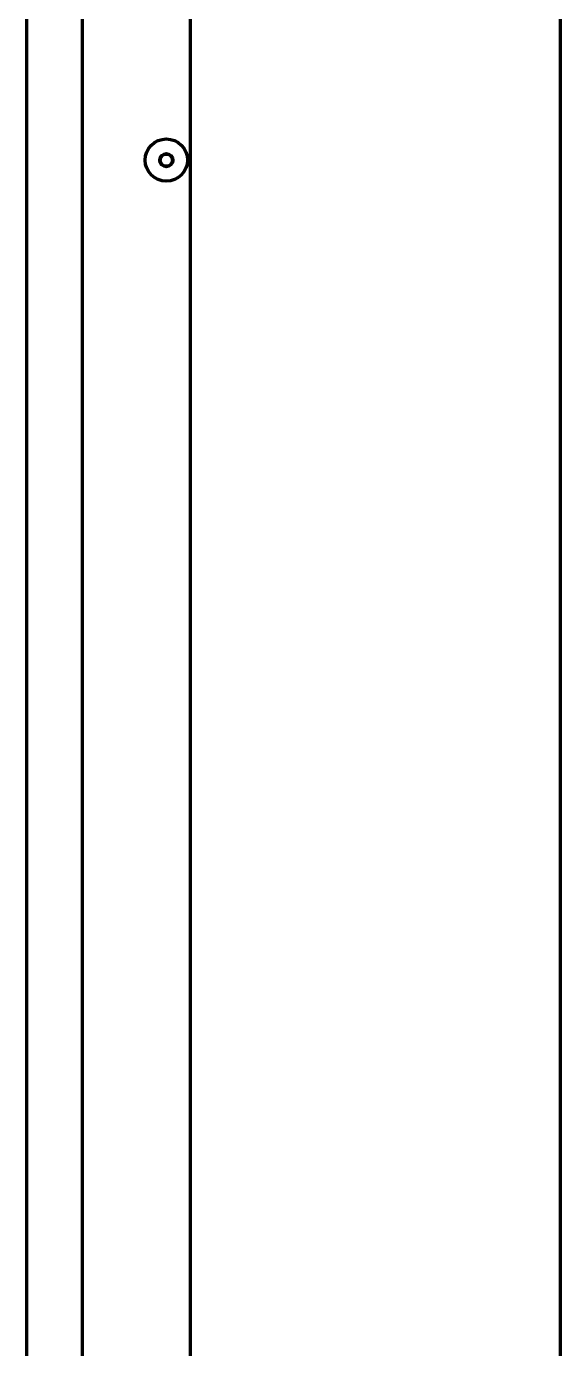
# Model space of a CAD drawing. Header units: inches. Extents: x -3055 to 7244, y 299 to 5591.
# Drawn here: x 5507.2 to 5608.2, y 3071.2 to 3321.4 of the extents above; entities that cross this region are included whole.
import ezdxf

# ---------------------------------------------------------------- set-up
doc = ezdxf.new("R2010")
doc.units = ezdxf.units.IN

msp = doc.modelspace()

# ---------------------------------------------------------------- linework, layer by layer
at = {"linetype": 'Continuous', "lineweight": 70}
for p, q in [((5507.21, 3810.02), (5507.21, 2144.82)), ((5538.21, 2170.63), (5538.21, 3808.63)), ((5608.21, 2160.63), (5608.21, 3808.63)), ((5517.72, 3758.68), (5517.72, 2411.38))]:
    msp.add_line(p, q, dxfattribs=at)
for radius in [4, 1.25, 1.15]:
    msp.add_circle((5533.66, 3296.08), radius, dxfattribs=at)

doc.saveas('drawing.dxf')
